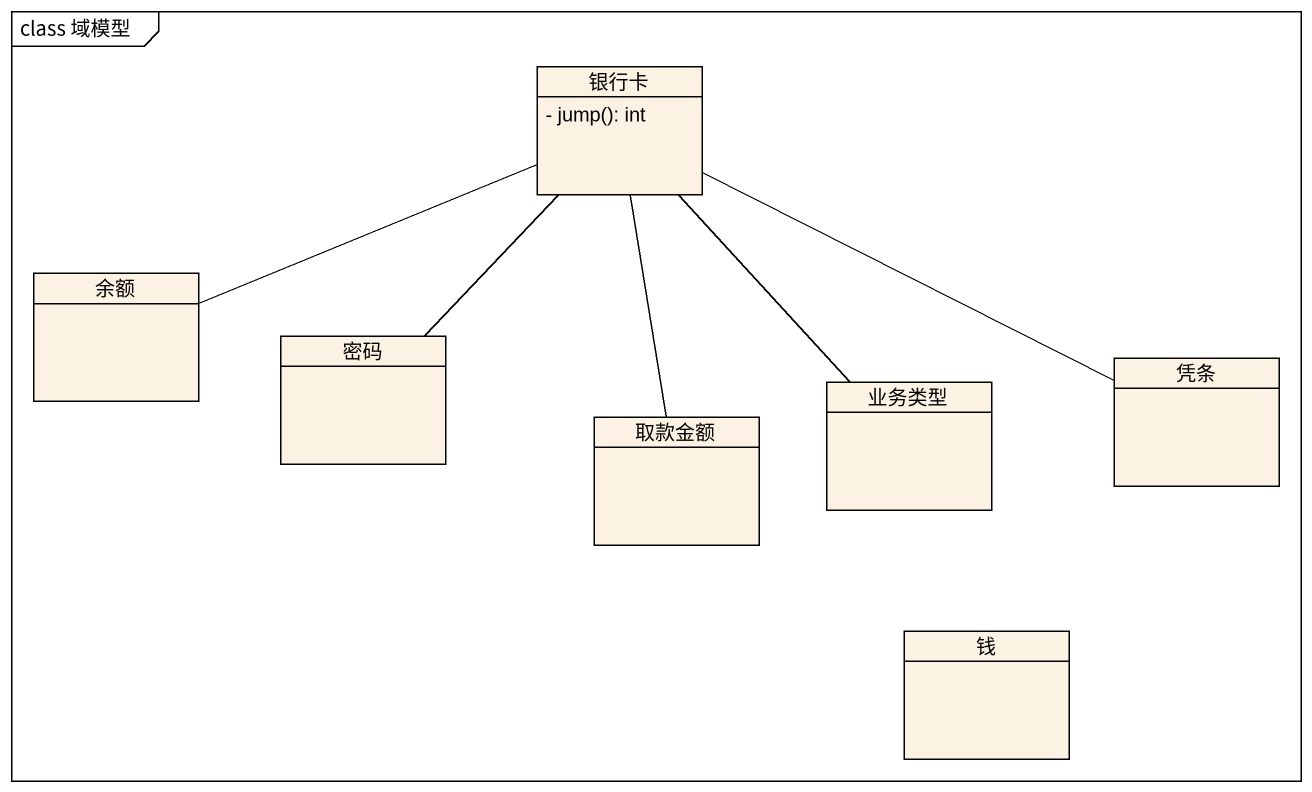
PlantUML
@startuml
mainframe class 域模型
hide circle
hide empty members
skinparam classAttributeIconSize 0
class 银行卡 {
  {field} - jump(): int
}
class 余额
class 密码
class 业务类型
class 凭条
class 取款金额
class 钱
银行卡 -left- 余额
银行卡 -- 密码
银行卡 -- 业务类型
银行卡 -right- 凭条
银行卡 -- 取款金额
@enduml
